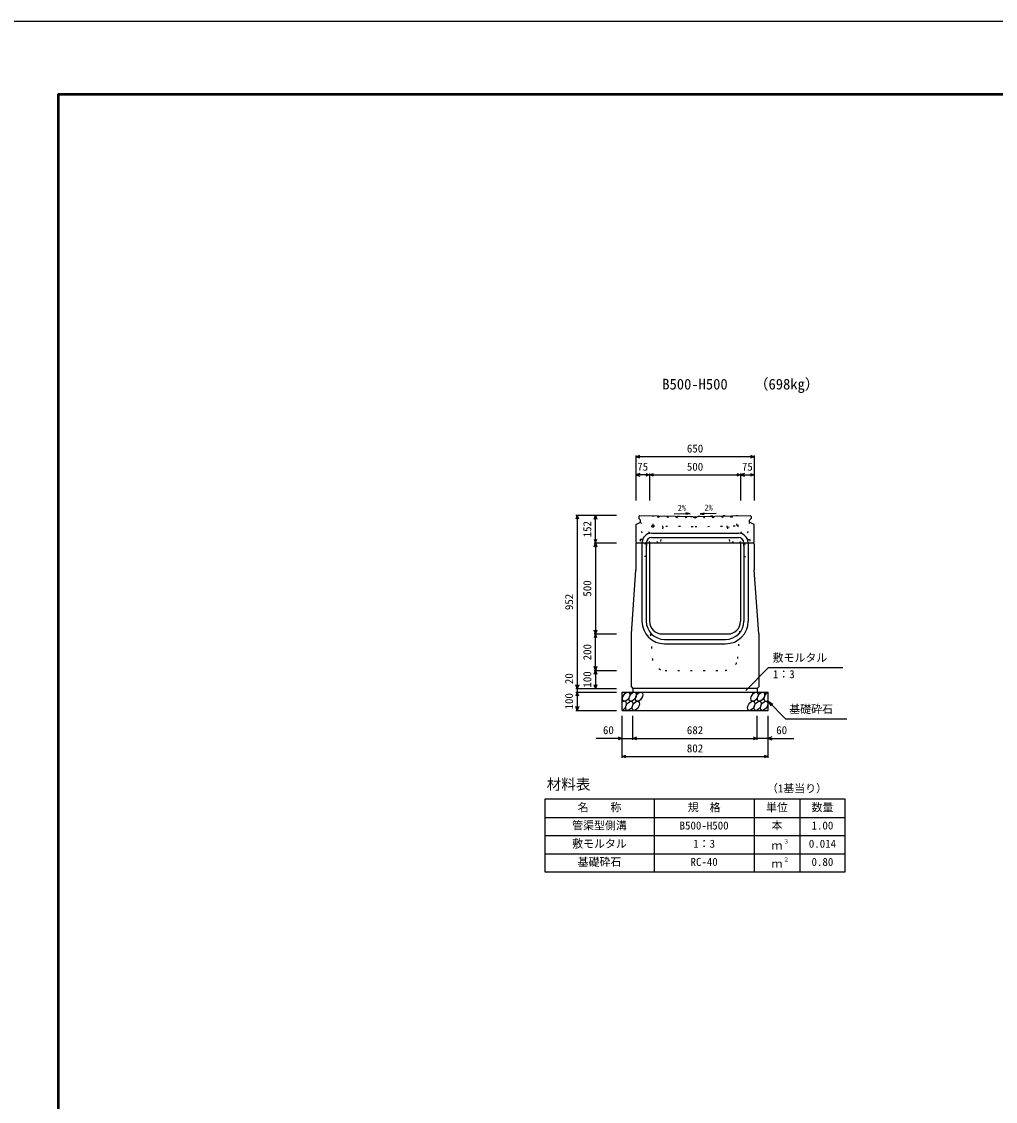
# Model space of a CAD drawing. Units: millimetres, scale not verified. Extents: x -12600 to 12600, y -5940 to 5940.
# Drawn here: x -4000 to 1350, y 5 to 5940 of the extents above; entities that cross this region are included whole.
import ezdxf
from ezdxf.enums import TextEntityAlignment as Align

# ---------------------------------------------------------------- set-up
doc = ezdxf.new("R2010")
doc.units = ezdxf.units.MM
doc.header["$LTSCALE"] = 40
doc.linetypes.add('DOTTED', pattern=[1.75, 0.25, -1.5])
for name, color, linetype, lineweight in [('0-0_DIM', 7, 'Continuous', 25), ('0-1_Defpoints', 5, 'Continuous', 25), ('0-2_HATCH', 6, 'Continuous', 25), ('0-3_HYO', 3, 'Continuous', 25), ('0-4_HYO2', 4, 'Continuous', 25), ('0-5_OUTLINE', 3, 'Continuous', 25), ('0-6_OUTLINE2', 4, 'DOTTED', 25), ('0-7_TXT', 7, 'Continuous', 25), ('0-8_WAKU', 3, 'Continuous', 25)]:
    doc.layers.add(name, color=color, linetype=linetype, lineweight=lineweight)
doc.styles.add('ＭＳ ゴシック', font='')
doc.styles.get('ＭＳ ゴシック').set_extended_font_data('MS Gothic')

msp = doc.modelspace()

# ---------------------------------------------------------------- linework, layer by layer
at = {"layer": '0-0_DIM'}
for p, q in [((-625, 3555.96), (-625, 3308.46)), ((25, 3548.46), (-625, 3548.46)), ((25, 3555.96), (25, 3308.46)), ((-550, 3448.46), (-625, 3448.46)), ((-550, 3455.96), (-550, 3308.46)), ((-550, 3448.46), (-50, 3448.46)), ((-50, 3455.96), (-50, 3308.46)), ((-50, 3448.46), (25, 3448.46)), ((-954.5, 3226.46), (-732, 3226.46)), ((-947, 3226.46), (-947, 2274.46)), ((-847, 3074.46), (-847, 3226.46)), ((-854.5, 3074.46), (-732, 3074.46)), ((-847, 3074.46), (-847, 2574.46)), ((-854.5, 2574.46), (-732, 2574.46)), ((-847, 2374.46), (-847, 2574.46)), ((-854.5, 2374.46), (-732, 2374.46)), ((-847, 2374.46), (-847, 2274.46)), ((-21.89, 2263.65), (104.34, 2389.89)), ((104.34, 2389.89), (512.24, 2389.89)), ((-954.5, 2274.46), (-732, 2274.46)), ((-947, 2274.46), (-947, 2254.46)), ((-954.5, 2254.46), (-732, 2254.46)), ((-947, 2254.46), (-947, 2154.46)), ((101, 2204.46), (196.76, 2108.71)), ((101, 2204.46), (126.98, 2189.46)), ((101, 2204.46), (116, 2178.48)), ((-954.5, 2154.46), (-732, 2154.46)), ((-701, 1893.1), (-701, 2124.46)), ((-641, 1993.1), (-641, 2124.46)), ((41, 1993.1), (41, 2124.46)), ((101, 1893.1), (101, 2124.46)), ((196.76, 2108.71), (534.31, 2108.71)), ((-701, 2000.6), (-842.79, 2000.6)), ((-701, 2000.6), (-641, 2000.6)), ((-641, 2000.6), (41, 2000.6)), ((101, 2000.6), (41, 2000.6)), ((101, 2000.6), (242.79, 2000.6)), ((-701, 1900.6), (101, 1900.6))]:
    msp.add_line(p, q, dxfattribs=at)
for points in [[(-603.86, 3540.77), (-625, 3548.46), (-603.86, 3556.16)], [(3.86, 3556.16), (25, 3548.46), (3.86, 3540.77)], [(-603.86, 3456.16), (-625, 3448.46), (-603.86, 3440.77)], [(-571.14, 3456.16), (-550, 3448.46), (-571.14, 3440.77)], [(-528.86, 3440.77), (-550, 3448.46), (-528.86, 3456.16)], [(-71.14, 3456.16), (-50, 3448.46), (-71.14, 3440.77)], [(-28.86, 3456.16), (-50, 3448.46), (-28.86, 3440.77)], [(3.86, 3456.16), (25, 3448.46), (3.86, 3440.77)], [(-939.3, 3205.32), (-947, 3226.46), (-954.7, 3205.32)], [(-854.7, 3205.32), (-847, 3226.46), (-839.3, 3205.32)], [(-854.7, 3095.61), (-847, 3074.46), (-839.3, 3095.61)], [(-854.7, 3053.32), (-847, 3074.46), (-839.3, 3053.32)], [(-839.3, 2595.61), (-847, 2574.46), (-854.7, 2595.61)], [(-839.3, 2553.32), (-847, 2574.46), (-854.7, 2553.32)], [(-839.3, 2395.61), (-847, 2374.46), (-854.7, 2395.61)], [(-854.7, 2353.32), (-847, 2374.46), (-839.3, 2353.32)], [(-939.3, 2295.61), (-947, 2274.46), (-954.7, 2295.61)], [(-839.3, 2295.61), (-847, 2274.46), (-854.7, 2295.61)], [(-939.3, 2233.32), (-947, 2254.46), (-954.7, 2233.32)], [(-939.3, 2175.61), (-947, 2154.46), (-954.7, 2175.61)], [(-722.14, 2008.29), (-701, 2000.6), (-722.14, 1992.9)], [(-619.86, 1992.9), (-641, 2000.6), (-619.86, 2008.29)], [(19.86, 2008.29), (41, 2000.6), (19.86, 1992.9)], [(122.14, 2008.29), (101, 2000.6), (122.14, 1992.9)], [(-679.86, 1892.9), (-701, 1900.6), (-679.86, 1908.29)], [(79.86, 1908.29), (101, 1900.6), (79.86, 1892.9)]]:
    msp.add_lwpolyline(points, dxfattribs=at)
at = {"layer": '0-1_Defpoints'}
msp.add_lwpolyline([(-4200, -5940), (12600, -5940), (12600, 5940), (-4200, 5940)], close=True, dxfattribs=at)
at = {"layer": '0-2_HATCH', "linetype": 'DOTTED'}
for p, q in [((-536.62, 3163.18), (-535.4, 3224.17)), ((-535.4, 3224.17), (-300, 3219.46)), ((-530.5, 3169.06), (-529.4, 3224.05)), ((-64.66, 3224.41), (-300, 3219.46)), ((-63.38, 3163.43), (-64.66, 3224.41)), ((-123.36, 3162.17), (-123.49, 3168.16)), ((-123.36, 3162.17), (-63.38, 3163.43))]:
    msp.add_line(p, q, dxfattribs=at)
for points in [[(-530.5, 3169.06), (-299.97, 3164.45), (-69.5, 3169.3), (-70.66, 3224.29)], [(-99.87, 3215.19), (-104.2, 3219.34), (-100.04, 3223.67)], [(-100.04, 3223.67), (-95.72, 3219.51), (-99.87, 3215.19)], [(-536.62, 3163.18), (-476.63, 3161.98), (-476.51, 3167.98)]]:
    msp.add_lwpolyline(points, dxfattribs=at)
for points in [[(-499.96, 3223.46), (-495.8, 3219.14), (-500.13, 3214.98), (-504.29, 3219.31)], [(-449.97, 3222.46), (-445.81, 3218.14), (-450.14, 3213.98), (-454.3, 3218.31)], [(-399.98, 3221.46), (-395.82, 3217.14), (-400.15, 3212.98), (-404.31, 3217.31)], [(-349.99, 3220.46), (-345.83, 3216.14), (-350.16, 3211.98), (-354.32, 3216.31)], [(-300, 3219.46), (-295.76, 3215.22), (-300, 3210.98), (-304.24, 3215.22)], [(-250.01, 3220.51), (-245.68, 3216.36), (-249.84, 3212.03), (-254.17, 3216.19)], [(-199.85, 3213.08), (-204.18, 3217.24), (-200.02, 3221.57), (-195.7, 3217.41)], [(-150.03, 3222.62), (-145.7, 3218.46), (-149.86, 3214.13), (-154.19, 3218.29)]]:
    msp.add_lwpolyline(points, close=True, dxfattribs=at)
at = {"layer": '0-2_HATCH'}
for centre in [(-678.11, 2229.46), (-642.63, 2229.46), (-607.16, 2229.46), (27.05, 2229.46), (62.52, 2229.46), (-661.23, 2179.46), (-625.75, 2179.46), (8.45, 2179.46), (43.93, 2179.46), (79.41, 2179.46)]:
    msp.add_ellipse(centre, major_axis=(14.54, 23.54), ratio=0.5792, dxfattribs=at)
for centre, start_param, end_param in [((-696.7, 2179.46), 3.7419964, 7.318141), ((98, 2229.46), 0.6666252, 4.1103269)]:
    msp.add_ellipse(centre, major_axis=(14.54, 23.54), ratio=0.5792, start_param=start_param, end_param=end_param, dxfattribs=at)
at = {"layer": '0-3_HYO'}
for p, q in [((-525, 1666.36), (-525, 1266.36)), ((25, 1666.36), (25, 1266.36)), ((275, 1666.36), (275, 1266.36)), ((-1125, 1566.36), (525, 1566.36))]:
    msp.add_line(p, q, dxfattribs=at)
msp.add_lwpolyline([(-1125, 1266.36), (525, 1266.36), (525, 1666.36), (-1125, 1666.36)], close=True, dxfattribs=at)
at = {"layer": '0-4_HYO2'}
for p, q in [((-1125, 1466.36), (525, 1466.36)), ((-1125, 1366.36), (525, 1366.36))]:
    msp.add_line(p, q, dxfattribs=at)
at = {"layer": '0-5_OUTLINE'}
for p, q in [((-603.32, 3225.53), (-609, 3219.96)), ((-609, 3219.96), (-609, 3208.96)), ((-600, 3198.96), (-609, 3208.96)), ((-603.32, 3225.53), (-312, 3219.7)), ((-312, 3219.7), (-309, 3216.46)), ((-309, 3216.46), (-291, 3216.46)), ((-291, 3216.46), (-288, 3219.72)), ((0, 3198.96), (9, 3208.96)), ((9, 3219.96), (9, 3208.96)), ((-625, 3175.96), (-600, 3188.96)), ((-625, 3175.96), (-625, 3080.46)), ((-600, 3188.96), (-600, 3198.96)), ((0, 3188.96), (0, 3198.96)), ((25, 3175.96), (0, 3188.96)), ((25, 3080.46), (25, 3175.96)), ((-625, 3080.46), (-619, 3074.46)), ((-625, 3068.46), (-619, 3074.46)), ((-625, 3068.46), (-625, 2924.46)), ((-619, 3074.46), (19, 3074.46)), ((-550, 3074.46), (-550, 2644.46)), ((-50, 3074.46), (-50, 2644.46)), ((19, 3074.46), (25, 3080.46)), ((19, 3074.46), (25, 3068.46)), ((25, 3068.46), (25, 2924.46)), ((-650, 2574.46), (-625, 2924.46)), ((50, 2574.46), (25, 2924.46)), ((-650, 2283.46), (-650, 2574.46)), ((-480, 2574.46), (-120, 2574.46)), ((50, 2574.46), (50, 2283.46)), ((-650, 2283.46), (-641, 2274.46)), ((41, 2274.46), (-641, 2274.46)), ((-641, 2274.46), (-641, 2254.46)), ((41, 2274.46), (50, 2283.46)), ((41, 2274.46), (41, 2254.46)), ((-701, 2254.46), (101, 2254.46)), ((-701, 2154.46), (-701, 2254.46)), ((101, 2154.46), (101, 2254.46)), ((-701, 2154.46), (101, 2154.46))]:
    msp.add_line(p, q, dxfattribs=at)
msp.add_lwpolyline([(-288, 3219.72), (3, 3225.84), (9, 3219.96)], dxfattribs=at)
for centre, start, end in [((-480, 2644.46), 180, 270), ((-120, 2644.46), 270, 0)]:
    msp.add_arc(centre, 70, start, end, dxfattribs=at)
at = {"layer": '0-6_OUTLINE2'}
for p, q in [((-545.77, 3074.46), (-623.37, 3176.81)), ((-601.49, 3188.19), (-503.12, 3074.46)), ((-476.64, 3162.17), (-491.5, 3074.46)), ((-123.36, 3162.17), (-108.5, 3074.46)), ((1.49, 3188.19), (-96.88, 3074.46)), ((-54.23, 3074.46), (23.37, 3176.81)), ((-601, 3094.96), (-589, 3094.96)), ((-601, 3094.96), (-601, 3069.96)), ((-589, 3094.96), (-589, 3069.96)), ((-11, 3094.46), (1, 3094.46)), ((-11, 3094.46), (-11, 3069.46)), ((1, 3094.46), (1, 3069.46)), ((-567, 3069.96), (-623.5, 3069.96)), ((-567, 3069.96), (-567, 2999.96)), ((-33, 3069.46), (24, 3069.46)), ((-567, 2999.96), (-625, 2999.96)), ((-550, 2644.46), (-534.8, 2439.29)), ((-65.2, 2439.29), (-50, 2644.46)), ((-464.99, 2374.46), (-135.01, 2374.46))]:
    msp.add_line(p, q, dxfattribs=at)
at = {"layer": '0-6_OUTLINE2', "linetype": 'Continuous'}
for p, q in [((-538, 3128.46), (-62, 3128.46)), ((-538, 3104.46), (-62, 3104.46)), ((-592, 3074.46), (-592, 2644.46)), ((-568, 3074.46), (-568, 2644.46)), ((-32, 3074.46), (-32, 2644.46)), ((-8, 3074.46), (-8, 2644.46)), ((-468, 2544.46), (-132, 2544.46)), ((-468, 2520.46), (-132, 2520.46))]:
    msp.add_line(p, q, dxfattribs=at)
at = {"layer": '0-6_OUTLINE2'}
msp.add_lwpolyline([(-33, 3069.46), (-33, 2999.46), (25, 2999.46)], dxfattribs=at)
at = {"layer": '0-6_OUTLINE2', "linetype": 'Continuous'}
for centre, radius, start, end in [((-538, 3074.46), 54, 90, 180), ((-538, 3074.46), 30, 90, 180), ((-62, 3074.46), 54, 0, 90), ((-62, 3074.46), 30, 0, 90), ((-468, 2644.46), 124, 180, 270), ((-468, 2644.46), 100, 180, 270), ((-132, 2644.46), 100, 270, 0), ((-132, 2644.46), 124, 270, 0)]:
    msp.add_arc(centre, radius, start, end, dxfattribs=at)
at = {"layer": '0-6_OUTLINE2'}
for centre, start, end in [((-464.99, 2444.46), 184.23639, 270), ((-135.01, 2444.46), 270, 355.76361)]:
    msp.add_arc(centre, 70, start, end, dxfattribs=at)
at = {"layer": '0-7_TXT'}
for p, q in [((-414.63, 3235.89), (-327.22, 3235.04)), ((-327.22, 3235.04), (-350.89, 3231.1)), ((-327.22, 3235.04), (-350.81, 3239.44)), ((-272.73, 3235.21), (-249.05, 3231.27))]:
    msp.add_line(p, q, dxfattribs=at)
msp.add_lwpolyline([(-184.85, 3236.07), (-272.73, 3235.21), (-249.14, 3239.61)], dxfattribs=at)
at = {"layer": '0-8_WAKU', "lineweight": 50}
msp.add_lwpolyline([(-3800, -5540), (12200, -5540), (12200, 5540), (-3800, 5540)], close=True, dxfattribs=at)

# ---------------------------------------------------------------- texts
at = {"layer": '0-0_DIM', "style": 'ＭＳ ゴシック'}
for s, p in [('650', (-345, 3558.46)), ('75', (-617.5, 3458.46)), ('500', (-345, 3458.46)), ('75', (-42.5, 3458.46)), ('敷モルタル', (126.38, 2408.62)), ('1：3', (127.38, 2317.93)), ('基礎砕石', (217.32, 2125.88)), ('60', (-806, 2010.6)), ('682', (-345, 2010.6)), ('60', (146, 2010.6)), ('802', (-345, 1910.6))]:
    msp.add_text(s, height=43.99, dxfattribs=at).set_placement(p, align=Align.BOTTOM_LEFT)
for s, p in [('152', (-857, 3105.46)), ('500', (-857, 2779.46)), ('952', (-957, 2705.46)), ('200', (-857, 2429.46)), ('20', (-957, 2298.78)), ('100', (-857, 2279.46)), ('100', (-957, 2159.46))]:
    msp.add_text(s, height=43.99, rotation=90, dxfattribs=at).set_placement(p, align=Align.BOTTOM_LEFT)
at = {"layer": '0-7_TXT', "style": 'ＭＳ ゴシック'}
for s, height, p in [('B500-H500', 58.65, (-480, 3900.44)), ('（698kg）', 58.65, (23.7, 3900.44)), ('2%', 32.99, (-394.79, 3240.99)), ('2%', 32.99, (-247.95, 3242.85)), ('材料表', 58.65, (-1115, 1701.36)), ('（1基当り）', 43.99, (95, 1690.36)), ('名\u3000\u3000称', 43.99, (-945, 1586.36)), ('規\u3000格', 43.99, (-340, 1586.36)), ('単位', 43.99, (90, 1586.36)), ('数量', 43.99, (340, 1586.36)), ('管渠型側溝', 43.99, (-975, 1486.36)), ('B500-H500', 43.99, (-385, 1486.36)), ('本', 43.99, (120, 1486.36)), ('1.00', 43.99, (340, 1486.36)), ('敷モルタル', 43.99, (-975, 1386.36)), ('1：3', 43.99, (-310, 1386.36)), ('３', 21.99, (185.54, 1416.73)), ('0.014', 43.99, (325, 1386.36)), ('ｍ', 43.99, (120, 1376.36)), ('基礎砕石', 43.99, (-945, 1286.36)), ('RC-40', 43.99, (-325, 1286.36)), ('ｍ', 43.99, (120, 1276.36)), ('２', 21.99, (185.54, 1316.73)), ('0.80', 43.99, (340, 1286.36))]:
    msp.add_text(s, height=height, dxfattribs=at).set_placement(p, align=Align.BOTTOM_LEFT)

doc.saveas('drawing.dxf')
